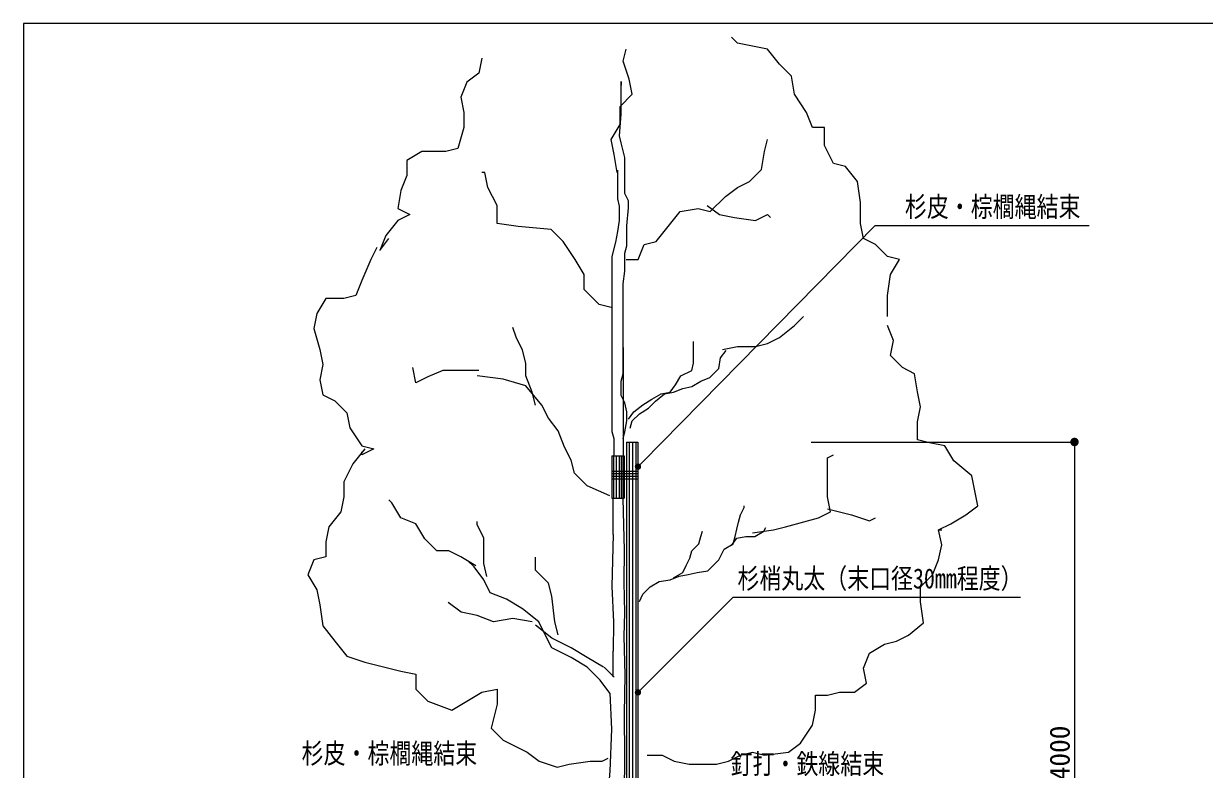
# Model space of a CAD drawing. Units: millimetres, scale not verified. Extents: x 6404 to 9142, y 6496 to 8362.
# Drawn here: x 6404 to 7798, y 7427 to 8308 of the extents above; entities that cross this region are included whole.
import ezdxf
from ezdxf.enums import TextEntityAlignment as Align

# ---------------------------------------------------------------- set-up
doc = ezdxf.new("R2010")
doc.units = ezdxf.units.MM
doc.header["$LTSCALE"] = 10
for name, color, linetype, lineweight in [('_0-0_', 7, 'Continuous', 13), ('寸法', 1, 'Continuous', 13), ('本体', 7, 'Continuous', 13)]:
    doc.layers.add(name, color=color, linetype=linetype, lineweight=lineweight)
doc.styles.add('ＭＳ ゴシック', font='')
doc.styles.get('ＭＳ ゴシック').set_extended_font_data('MS Gothic')

# ---------------------------------------------------------------- blocks, each defined once
blk = doc.blocks.new('filled_dot')
at = {"color": 0, "linetype": 'Continuous', "lineweight": -2, "const_width": 1.25}
blk.add_lwpolyline([(-0.625, 0, 1), (0.625, 0, 1)], format="xyb", close=True, dxfattribs=at)

msp = doc.modelspace()

# ---------------------------------------------------------------- linework, layer by layer
at = {"layer": '_0-0_', "color": 6}
msp.add_lwpolyline([(9141.97, 8307.62), (6403.84, 8307.62), (6403.84, 6495.81), (9141.97, 6495.81)], close=True, dxfattribs=at)
at = {"layer": '寸法'}
for p, q in [((7333.82, 7813.49), (7644.69, 7813.49)), ((7644.69, 7813.49), (7644.69, 6982.02))]:
    msp.add_line(p, q, dxfattribs=at)
for points in [[(7129.28, 7784.46), (7134.54, 7789.81), (7409.41, 8069.19), (7662.17, 8069.19)], [(7129.28, 7517.77), (7134.58, 7523.08), (7241.84, 7630.34), (7580.86, 7630.34)]]:
    msp.add_lwpolyline(points, dxfattribs=at)
at = {"layer": '本体'}
for p, q in [((7246.62, 8284.42), (7239.53, 8291.52)), ((7282.1, 8277.33), (7246.62, 8284.42)), ((7111.81, 8263.14), (7115.36, 8277.33)), ((7296.29, 8259.59), (7282.1, 8277.33)), ((6945.08, 8266.69), (6941.53, 8248.95)), ((7118.91, 8241.85), (7111.81, 8263.14)), ((7310.48, 8245.4), (7296.29, 8259.59)), ((6941.53, 8248.95), (6927.34, 8238.31)), ((7122.46, 8224.11), (7118.91, 8241.85)), ((7314.02, 8224.11), (7310.48, 8245.4)), ((6927.34, 8238.31), (6920.25, 8220.57)), ((7109.56, 8239.17), (7109.56, 8234.9)), ((7109.56, 8230.64), (7109.56, 8239.17)), ((7109.56, 8200.79), (7109.56, 8230.64)), ((6920.25, 8220.57), (6923.79, 8202.83)), ((7108.27, 8209.92), (7122.46, 8224.11)), ((7328.21, 8202.83), (7314.02, 8224.11)), ((6923.79, 8202.83), (6923.79, 8185.09)), ((7107.43, 8175.21), (7109.56, 8200.79)), ((7108.27, 8188.64), (7108.27, 8209.92)), ((7335.31, 8185.09), (7328.21, 8202.83)), ((6923.79, 8185.09), (6916.7, 8160.26)), ((7097.62, 8170.9), (7108.27, 8188.64)), ((7349.5, 8185.09), (7335.31, 8185.09)), ((7349.5, 8163.81), (7349.5, 8185.09)), ((7101.17, 8153.16), (7097.62, 8170.9)), ((7109.56, 8166.68), (7107.43, 8175.21)), ((7278.55, 8156.71), (7282.1, 8170.9)), ((6874.13, 8156.71), (6856.39, 8146.07)), ((6888.32, 8156.71), (6874.13, 8156.71)), ((6902.51, 8156.71), (6888.32, 8156.71)), ((6916.7, 8160.26), (6902.51, 8156.71)), ((7113.83, 8149.63), (7109.56, 8166.68)), ((7275, 8135.43), (7278.55, 8156.71)), ((7360.14, 8142.52), (7349.5, 8163.81)), ((6856.39, 8146.07), (6856.39, 8128.33)), ((7104.72, 8131.88), (7101.17, 8153.16)), ((7113.83, 8132.58), (7113.83, 8149.63)), ((7374.33, 8138.97), (7360.14, 8142.52)), ((6948.63, 8131.88), (6945.08, 8131.88)), ((6952.17, 8114.14), (6948.63, 8131.88)), ((7105.3, 8132.58), (7105.3, 8134.71)), ((7105.3, 8119.78), (7105.3, 8132.58)), ((7113.83, 8115.52), (7113.83, 8132.58)), ((7260.81, 8121.24), (7275, 8135.43)), ((7388.52, 8121.24), (7374.33, 8138.97)), ((6856.39, 8128.33), (6849.29, 8110.59)), ((7105.3, 8100.6), (7105.3, 8119.78)), ((7113.83, 8106.99), (7113.83, 8115.52)), ((7246.62, 8114.14), (7260.81, 8121.24)), ((7392.07, 8096.4), (7388.52, 8121.24)), ((6849.29, 8110.59), (6845.75, 8089.31)), ((6962.82, 8092.85), (6952.17, 8114.14)), ((7107.43, 8092.07), (7105.3, 8100.6)), ((7118.09, 8098.47), (7113.83, 8106.99)), ((7214.69, 8085.76), (7232.43, 8103.5)), ((7232.43, 8103.5), (7246.62, 8114.14)), ((6845.75, 8089.31), (6859.94, 8082.21)), ((6962.82, 8071.57), (6962.82, 8092.85)), ((7107.43, 8083.54), (7107.43, 8092.07)), ((7115.96, 8068.62), (7118.09, 8089.94)), ((7118.09, 8089.94), (7118.09, 8098.47)), ((7179.22, 8085.76), (7200.5, 8089.31)), ((7200.5, 8089.31), (7214.69, 8085.76)), ((7211.15, 8092.85), (7225.34, 8082.21)), ((7392.07, 8071.57), (7392.07, 8096.4)), ((6845.75, 8075.12), (6831.56, 8057.38)), ((6859.94, 8082.21), (6845.75, 8075.12)), ((7105.3, 8062.22), (7107.43, 8075.02)), ((7107.43, 8075.02), (7107.43, 8083.54)), ((7165.03, 8068.02), (7179.22, 8085.76)), ((7225.34, 8082.21), (7243.07, 8078.66)), ((7243.07, 8078.66), (7267.91, 8075.12)), ((7267.91, 8075.12), (7282.1, 8082.21)), ((7282.1, 8082.21), (7285.64, 8078.66)), ((6987.65, 8068.02), (6962.82, 8071.57)), ((7026.67, 8064.47), (6987.65, 8068.02)), ((7040.86, 8050.28), (7026.67, 8064.47)), ((7103.17, 8049.43), (7105.3, 8062.22)), ((7115.96, 8053.7), (7115.96, 8068.62)), ((7150.84, 8050.28), (7165.03, 8068.02)), ((7395.62, 8053.83), (7392.07, 8071.57)), ((6831.56, 8057.38), (6824.46, 8039.64)), ((6824.46, 8039.64), (6835.1, 8053.83)), ((7055.05, 8029), (7040.86, 8050.28)), ((7098.9, 8032.38), (7103.17, 8049.43)), ((7113.83, 8036.64), (7115.96, 8045.17)), ((7115.96, 8045.17), (7115.96, 8053.7)), ((7129.55, 8029), (7136.65, 8046.74)), ((7136.65, 8046.74), (7150.84, 8050.28)), ((7409.81, 8046.74), (7395.62, 8053.83)), ((7424, 8032.55), (7409.81, 8046.74)), ((6820.91, 8043.19), (6813.82, 8029)), ((7098.9, 8006.8), (7098.9, 8032.38)), ((7113.83, 8015.32), (7113.83, 8036.64)), ((7438.19, 8029), (7424, 8032.55)), ((6813.82, 8029), (6803.18, 8004.17)), ((7065.7, 8011.26), (7055.05, 8029)), ((7115.36, 8029), (7129.55, 8029)), ((7427.55, 8011.26), (7438.19, 8029)), ((6803.18, 8004.17), (6796.08, 7986.43)), ((7065.7, 7993.52), (7065.7, 8011.26)), ((7098.9, 7979.08), (7098.9, 8006.8)), ((7111.7, 8000.4), (7113.83, 8015.32)), ((7424, 7986.43), (7427.55, 8011.26)), ((7083.43, 7975.79), (7065.7, 7993.52)), ((7111.7, 7979.08), (7111.7, 8000.4)), ((6760.6, 7982.88), (6749.96, 7965.14)), ((6781.89, 7982.88), (6760.6, 7982.88)), ((6796.08, 7986.43), (6781.89, 7982.88)), ((7097.62, 7972.24), (7083.43, 7975.79)), ((7098.9, 7964.16), (7098.9, 7979.08)), ((7111.7, 7970.55), (7111.7, 7979.08)), ((7424, 7961.59), (7424, 7986.43)), ((6749.96, 7965.14), (6746.41, 7947.4)), ((7098.9, 7938.58), (7098.9, 7964.16)), ((7111.7, 7957.76), (7111.7, 7970.55)), ((7314.02, 7950.95), (7324.67, 7961.59)), ((6746.41, 7947.4), (6753.51, 7922.57)), ((6985.34, 7937.3), (6981.52, 7948.76)), ((7111.7, 7947.1), (7111.7, 7957.76)), ((7111.7, 7936.44), (7111.7, 7947.1)), ((7296.29, 7936.76), (7314.02, 7950.95)), ((7431.09, 7933.21), (7424, 7950.95)), ((6992.98, 7922.02), (6985.34, 7937.3)), ((7098.9, 7927.92), (7098.9, 7938.58)), ((7111.7, 7927.92), (7111.7, 7936.44)), ((7282.1, 7929.67), (7296.29, 7936.76)), ((7427.55, 7915.48), (7431.09, 7933.21)), ((6753.51, 7922.57), (6757.06, 7904.83)), ((6996.8, 7906.73), (6992.98, 7922.02)), ((7098.9, 7917.26), (7098.9, 7927.92)), ((7111.7, 7919.39), (7111.7, 7927.92)), ((7111.7, 7910.86), (7111.7, 7919.39)), ((7111.87, 7925.24), (7111.87, 7797.28)), ((7194.84, 7930.05), (7194.84, 7932.18)), ((7194.84, 7919.39), (7194.84, 7930.05)), ((7194.84, 7906.6), (7194.84, 7919.39)), ((7226.81, 7912.99), (7233.21, 7921.52)), ((7228.88, 7922.57), (7246.62, 7926.12)), ((7246.62, 7926.12), (7267.91, 7926.12)), ((7267.91, 7926.12), (7282.1, 7929.67)), ((6996.8, 7891.45), (6996.8, 7906.73)), ((7098.9, 7908.73), (7098.9, 7917.26)), ((7098.9, 7895.94), (7098.9, 7908.73)), ((7111.7, 7893.81), (7111.7, 7910.86)), ((7192.71, 7898.07), (7194.84, 7906.6)), ((7224.68, 7900.2), (7226.81, 7912.99)), ((7441.74, 7901.29), (7427.55, 7915.48)), ((6757.06, 7904.83), (6753.51, 7887.1)), ((6867.03, 7883.55), (6863.48, 7901.29)), ((6898.96, 7897.74), (6881.22, 7890.64)), ((6913.15, 7897.74), (6898.96, 7897.74)), ((6927.34, 7897.74), (6913.15, 7897.74)), ((6941.53, 7897.74), (6927.34, 7897.74)), ((6970.05, 7887.63), (6939.48, 7891.45)), ((7004.44, 7872.34), (6996.8, 7891.45)), ((7098.9, 7878.89), (7098.9, 7895.94)), ((7109.56, 7885.28), (7111.7, 7893.81)), ((7173.52, 7881.02), (7179.91, 7891.68)), ((7179.91, 7891.68), (7192.71, 7898.07)), ((7214.02, 7889.54), (7224.68, 7900.2)), ((7455.93, 7894.19), (7441.74, 7901.29)), ((7459.47, 7872.91), (7455.93, 7894.19)), ((6753.51, 7887.1), (6757.06, 7869.36)), ((6881.22, 7890.64), (6867.03, 7883.55)), ((6996.8, 7879.98), (6970.05, 7887.63)), ((7015.91, 7857.06), (6996.8, 7879.98)), ((7098.9, 7870.36), (7098.9, 7878.89)), ((7109.56, 7876.75), (7109.56, 7885.28)), ((7167.12, 7872.49), (7173.52, 7881.02)), ((7182.05, 7876.75), (7192.71, 7878.89)), ((7192.71, 7878.89), (7203.36, 7885.28)), ((7203.36, 7885.28), (7214.02, 7889.54)), ((6757.06, 7869.36), (6771.25, 7862.26)), ((7008.26, 7857.06), (7004.44, 7872.34)), ((7098.9, 7844.78), (7098.9, 7870.36)), ((7109.56, 7868.23), (7109.56, 7876.75)), ((7113.83, 7859.7), (7109.56, 7868.23)), ((7135.15, 7857.57), (7145.8, 7863.96)), ((7145.8, 7863.96), (7156.46, 7870.36)), ((7150.07, 7861.83), (7160.73, 7870.36)), ((7156.46, 7870.36), (7167.12, 7872.49)), ((7160.73, 7870.36), (7171.39, 7872.49)), ((7171.39, 7872.49), (7182.05, 7876.75)), ((7463.02, 7855.17), (7459.47, 7872.91)), ((6771.25, 7862.26), (6785.44, 7848.07)), ((7023.55, 7841.77), (7015.91, 7857.06)), ((7115.96, 7849.04), (7113.83, 7859.7)), ((7124.49, 7849.04), (7135.15, 7857.57)), ((7130.88, 7846.91), (7141.54, 7853.3)), ((7141.54, 7853.3), (7150.07, 7861.83)), ((7459.47, 7837.43), (7463.02, 7855.17)), ((6785.44, 7848.07), (6788.99, 7830.34)), ((7035.01, 7826.49), (7023.55, 7841.77)), ((7098.9, 7825.59), (7098.9, 7844.78)), ((7113.83, 7825.59), (7115.96, 7838.38)), ((7115.96, 7838.38), (7115.96, 7849.04)), ((7118.09, 7840.51), (7124.49, 7849.04)), ((7120.22, 7829.85), (7122.35, 7838.38)), ((7122.35, 7838.38), (7130.88, 7846.91)), ((7459.47, 7816.14), (7459.47, 7837.43)), ((6788.99, 7830.34), (6803.18, 7809.05)), ((7042.65, 7807.38), (7035.01, 7826.49)), ((7101.04, 7817.06), (7098.9, 7825.59)), ((7111.7, 7817.06), (7113.83, 7825.59)), ((6803.18, 7809.05), (6817.37, 7805.5)), ((7101.04, 7808.53), (7101.04, 7817.06)), ((7101.04, 7797.87), (7101.04, 7808.53)), ((7115.87, 7813.49), (7115.87, 7308.97)), ((7115.87, 7813.49), (7115.87, 7308.58)), ((7115.87, 7813.49), (7129.2, 7813.49)), ((7129.2, 7813.49), (7129.2, 7308.58)), ((7473.66, 7812.6), (7459.47, 7816.14)), ((7491.4, 7809.05), (7473.66, 7812.6)), ((7502.05, 7791.31), (7491.4, 7809.05)), ((6806.72, 7805.5), (6792.53, 7787.76)), ((6817.37, 7805.5), (6803.18, 7798.41)), ((6803.18, 7798.41), (6803.18, 7801.95)), ((7050.3, 7792.1), (7042.65, 7807.38)), ((7098.32, 7797.28), (7112.87, 7797.28)), ((7098.32, 7797.28), (7098.32, 7747.28)), ((7112.87, 7797.28), (7112.87, 7747.28)), ((7353.05, 7794.86), (7360.14, 7798.41)), ((7353.05, 7766.48), (7353.05, 7794.86)), ((6792.53, 7787.76), (6781.89, 7766.48)), ((7054.12, 7776.81), (7050.3, 7792.1)), ((7523.33, 7773.57), (7502.05, 7791.31)), ((6781.89, 7766.48), (6781.89, 7748.74)), ((7069.4, 7761.53), (7054.12, 7776.81)), ((7098.32, 7779.12), (7129.2, 7779.12)), ((7098.32, 7776.12), (7129.2, 7776.12)), ((7098.32, 7773.12), (7129.2, 7773.12)), ((7098.32, 7770.12), (7129.2, 7770.12)), ((7353.05, 7748.74), (7353.05, 7766.48)), ((7526.88, 7755.84), (7523.33, 7773.57)), ((7096.15, 7750.07), (7069.4, 7761.53)), ((7530.43, 7738.1), (7526.88, 7755.84)), ((6781.89, 7748.74), (6778.34, 7731)), ((6838.65, 7741.65), (6835.1, 7745.19)), ((6849.29, 7723.91), (6838.65, 7741.65)), ((7098.32, 7747.28), (7112.87, 7747.28)), ((7099.97, 7723.32), (7099.97, 7747.28)), ((7254.53, 7736.05), (7254.53, 7738.18)), ((7356.6, 7731), (7353.05, 7748.74)), ((7516.24, 7727.46), (7530.43, 7738.1)), ((6778.34, 7731), (6764.15, 7713.27)), ((7248.13, 7719), (7250.27, 7727.52)), ((7250.27, 7727.52), (7254.53, 7736.05)), ((7342.41, 7723.91), (7356.6, 7731)), ((7353.05, 7734.55), (7381.43, 7727.46)), ((7381.43, 7727.46), (7402.71, 7720.36)), ((7498.5, 7716.81), (7516.24, 7727.46)), ((6764.15, 7713.27), (6760.6, 7695.53)), ((6867.03, 7716.81), (6849.29, 7723.91)), ((6877.67, 7699.08), (6867.03, 7716.81)), ((6939.48, 7715.68), (6939.48, 7719.5)), ((6947.13, 7700.39), (6939.48, 7715.68)), ((7099.97, 7704.21), (7099.97, 7723.32)), ((7243.87, 7701.94), (7246, 7710.47)), ((7246, 7710.47), (7248.13, 7719)), ((7277.98, 7708.34), (7280.11, 7712.6)), ((7289.19, 7709.72), (7303.38, 7713.27)), ((7303.38, 7713.27), (7342.41, 7723.91)), ((7402.71, 7720.36), (7409.81, 7723.91)), ((7484.31, 7709.72), (7498.5, 7716.81)), ((6891.86, 7684.88), (6877.67, 7699.08)), ((6947.13, 7685.11), (6947.13, 7700.39)), ((7201.23, 7693.41), (7203.36, 7701.94)), ((7203.36, 7701.94), (7205.5, 7708.34)), ((7239.61, 7691.28), (7246, 7699.81)), ((7241.74, 7693.41), (7243.87, 7701.94)), ((7246, 7699.81), (7256.66, 7701.94)), ((7256.66, 7701.94), (7267.32, 7701.94)), ((7264.36, 7706.17), (7289.19, 7709.72)), ((7267.32, 7701.94), (7277.98, 7708.34)), ((7484.31, 7709.72), (7487.86, 7709.72)), ((7487.86, 7691.98), (7484.31, 7709.72)), ((6760.6, 7695.53), (6760.6, 7677.79)), ((6906.05, 7684.88), (6891.86, 7684.88)), ((6920.25, 7677.79), (6906.05, 7684.88)), ((6947.13, 7669.82), (6947.13, 7685.11)), ((7190.57, 7676.36), (7192.71, 7684.89)), ((7192.71, 7684.89), (7201.23, 7693.41)), ((7224.68, 7674.23), (7231.08, 7687.02)), ((7231.08, 7687.02), (7241.74, 7693.41)), ((7484.31, 7674.24), (7487.86, 7691.98)), ((6746.41, 7674.24), (6739.32, 7656.5)), ((6760.6, 7677.79), (6746.41, 7674.24)), ((6937.98, 7667.15), (6920.25, 7677.79)), ((6935.66, 7666), (6928.02, 7673.64)), ((6950.95, 7654.54), (6947.13, 7669.82)), ((7008.26, 7662.18), (7008.26, 7677.47)), ((7186.31, 7667.83), (7190.57, 7676.36)), ((7211.89, 7661.44), (7224.68, 7674.23)), ((7477.21, 7656.5), (7484.31, 7674.24)), ((6739.32, 7656.5), (6749.96, 7638.77)), ((6947.13, 7650.72), (6935.66, 7666)), ((7023.55, 7646.9), (7008.26, 7662.18)), ((7167.12, 7650.78), (7177.78, 7655.04)), ((7171.39, 7652.91), (7182.05, 7659.3)), ((7177.78, 7655.04), (7188.44, 7657.17)), ((7182.05, 7659.3), (7186.31, 7667.83)), ((7188.44, 7657.17), (7199.1, 7659.3)), ((7199.1, 7659.3), (7211.89, 7661.44)), ((7463.02, 7642.31), (7477.21, 7656.5)), ((6954.77, 7635.43), (6947.13, 7650.72)), ((7027.37, 7631.61), (7023.55, 7646.9)), ((7135.15, 7633.72), (7143.67, 7642.25)), ((7143.67, 7642.25), (7154.33, 7648.64)), ((7154.33, 7648.64), (7167.12, 7650.78)), ((7463.02, 7624.58), (7463.02, 7642.31)), ((6749.96, 7638.77), (6753.51, 7621.03)), ((6973.87, 7627.79), (6954.77, 7635.43)), ((6992.98, 7616.33), (6973.87, 7627.79)), ((7031.19, 7601.04), (7027.37, 7631.61)), ((7130.88, 7625.19), (7135.15, 7633.72)), ((6753.51, 7621.03), (6757.06, 7596.2)), ((6920.38, 7612.51), (6905.09, 7623.97)), ((6939.48, 7608.69), (6920.38, 7612.51)), ((7012.08, 7601.04), (6992.98, 7616.33)), ((7466.57, 7599.74), (7463.02, 7624.58)), ((6958.59, 7601.04), (6939.48, 7608.69)), ((6981.52, 7604.86), (6958.59, 7601.04)), ((7004.44, 7601.04), (6981.52, 7604.86)), ((7019.73, 7585.76), (7012.08, 7601.04)), ((7035.01, 7585.76), (7031.19, 7601.04)), ((7448.83, 7585.55), (7466.57, 7599.74)), ((6757.06, 7596.2), (6771.25, 7578.46)), ((7027.37, 7581.94), (7008.26, 7597.22)), ((7027.37, 7570.47), (7019.73, 7585.76)), ((7434.64, 7578.46), (7448.83, 7585.55)), ((6771.25, 7578.46), (6785.44, 7560.72)), ((7050.3, 7570.47), (7027.37, 7581.94)), ((7402.71, 7564.27), (7420.45, 7574.91)), ((7420.45, 7574.91), (7434.64, 7578.46)), ((6785.44, 7560.72), (6806.72, 7553.63)), ((7050.3, 7559.01), (7027.37, 7570.47)), ((7069.4, 7559.01), (7050.3, 7570.47)), ((7069.4, 7547.55), (7050.3, 7559.01)), ((7088.51, 7547.55), (7069.4, 7559.01)), ((7099.97, 7551.37), (7099.97, 7566.65)), ((7395.62, 7546.53), (7402.71, 7564.27)), ((6806.72, 7553.63), (6849.29, 7542.98)), ((6849.29, 7542.98), (6867.03, 7539.44)), ((7084.68, 7532.26), (7069.4, 7547.55)), ((7089.3, 7547.73), (7101.04, 7535.66)), ((7099.97, 7536.08), (7099.97, 7551.37)), ((7399.17, 7528.79), (7395.62, 7546.53)), ((6867.03, 7539.44), (6867.03, 7521.7)), ((7096.15, 7516.98), (7084.68, 7532.26)), ((6867.03, 7521.7), (6881.22, 7507.51)), ((6927.34, 7507.51), (6945.08, 7518.15)), ((6945.08, 7518.15), (6962.82, 7521.7)), ((6962.82, 7521.7), (6962.82, 7503.96)), ((7353.05, 7514.6), (7367.24, 7518.15)), ((7367.24, 7518.15), (7384.98, 7518.15)), ((7384.98, 7518.15), (7399.17, 7528.79)), ((6881.22, 7507.51), (6909.6, 7496.86)), ((6909.6, 7496.86), (6927.34, 7507.51)), ((6962.82, 7503.96), (6955.72, 7475.58)), ((7338.86, 7514.6), (7353.05, 7514.6)), ((7338.86, 7496.86), (7338.86, 7514.6)), ((7335.31, 7479.13), (7338.86, 7496.86)), ((6955.72, 7475.58), (6969.91, 7461.39)), ((7321.12, 7457.84), (7335.31, 7479.13)), ((6969.91, 7461.39), (6998.29, 7447.2)), ((6998.29, 7447.2), (7012.48, 7436.56)), ((7250.17, 7443.65), (7264.36, 7447.2)), ((7264.36, 7447.2), (7278.55, 7443.65)), ((7278.55, 7443.65), (7306.93, 7447.2)), ((7306.93, 7447.2), (7321.12, 7457.84)), ((7012.48, 7436.56), (7033.77, 7429.46)), ((7033.77, 7429.46), (7047.96, 7433.01)), ((7047.96, 7433.01), (7072.79, 7436.56)), ((7072.79, 7436.56), (7086.98, 7436.56)), ((7086.98, 7436.56), (7094.08, 7440.1)), ((7140.19, 7443.65), (7157.93, 7443.65)), ((7157.93, 7443.65), (7172.12, 7436.56)), ((7172.12, 7436.56), (7189.86, 7433.01)), ((7189.86, 7433.01), (7204.05, 7433.01)), ((7204.05, 7433.01), (7221.79, 7433.01)), ((7221.79, 7433.01), (7235.98, 7436.56)), ((7235.98, 7436.56), (7250.17, 7443.65))]:
    msp.add_line(p, q, dxfattribs=at)
at = {"layer": '本体', "color": 4}
for p, q in [((7118.76, 7813.49), (7118.76, 7308.58)), ((7122.68, 7813.49), (7122.68, 7308.58)), ((7126.88, 7813.49), (7126.88, 7308.58)), ((7100.32, 7797.28), (7100.32, 7747.28)), ((7103.65, 7797.28), (7103.65, 7747.28)), ((7106.99, 7797.28), (7106.99, 7747.28)), ((7109.37, 7797.28), (7109.37, 7747.28)), ((7111.37, 7797.28), (7111.37, 7747.28))]:
    msp.add_line(p, q, dxfattribs=at)
at = {"layer": '本体'}
for points in [[(7111.3, 7747.28), (7112.13, 7715.46), (7112.88, 7686.24), (7112.48, 7647.86), (7113.48, 7611.56), (7112.49, 7584.01), (7113.62, 7538.07), (7112.99, 7493.04), (7113.34, 7441.34), (7112.62, 7357.22), (7112.27, 7330.81)], [(7099.97, 7704.21), (7098.21, 7642.69), (7100.24, 7601.05), (7099.97, 7566.65)], [(7096.15, 7516.98), (7098, 7474.27), (7096.01, 7424.87), (7093.22, 7392.59), (7094.02, 7353.94), (7092.57, 7330.81)]]:
    msp.add_lwpolyline(points, dxfattribs=at)

# ---------------------------------------------------------------- block references
at = {"layer": '寸法'}
for p, xscale, yscale, rotation in [((7644.69, 7813.49), 4, 4, 270), ((7129.28, 7784.46), 3, 3, 45.5), ((7129.28, 7517.77), 3, 3, 45)]:
    msp.add_blockref('filled_dot', p, dxfattribs=dict(at, xscale=xscale, yscale=yscale, rotation=rotation))

# ---------------------------------------------------------------- texts
at = {"layer": '寸法', "color": 3, "style": 'ＭＳ ゴシック', "width": 0.8}
for s, p in [('杉皮・棕櫚縄結束', (7444.48, 8072.38)), ('杉梢丸太（末口径30mm程度）', (7246.76, 7633.39)), ('杉皮・棕櫚縄結束', (6732.13, 7426.77)), ('釘打・鉄線結束', (7238.62, 7414.32))]:
    msp.add_text(s, height=23.74, dxfattribs=at).set_placement(p, align=Align.BOTTOM_LEFT)
at = {"layer": '寸法', "style": 'ＭＳ ゴシック'}
msp.add_text('2500～4000', height=23.74, rotation=90, dxfattribs=at).set_placement((7627.19, 7397.76), align=Align.MIDDLE_CENTER)

doc.saveas('drawing.dxf')
